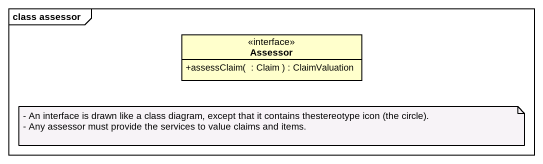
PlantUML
@startuml
mainframe class assessor
hide circle
hide empty members
skinparam classAttributeIconSize 0
interface Assessor #FFFFCC {
  +assessClaim(  : Claim ) : ClaimValuation
}
note as N1
  - An interface is drawn like a class diagram, except that it contains thestereotype icon (the circle).
  - Any assessor must provide the services to value claims and items.
end note
@enduml
